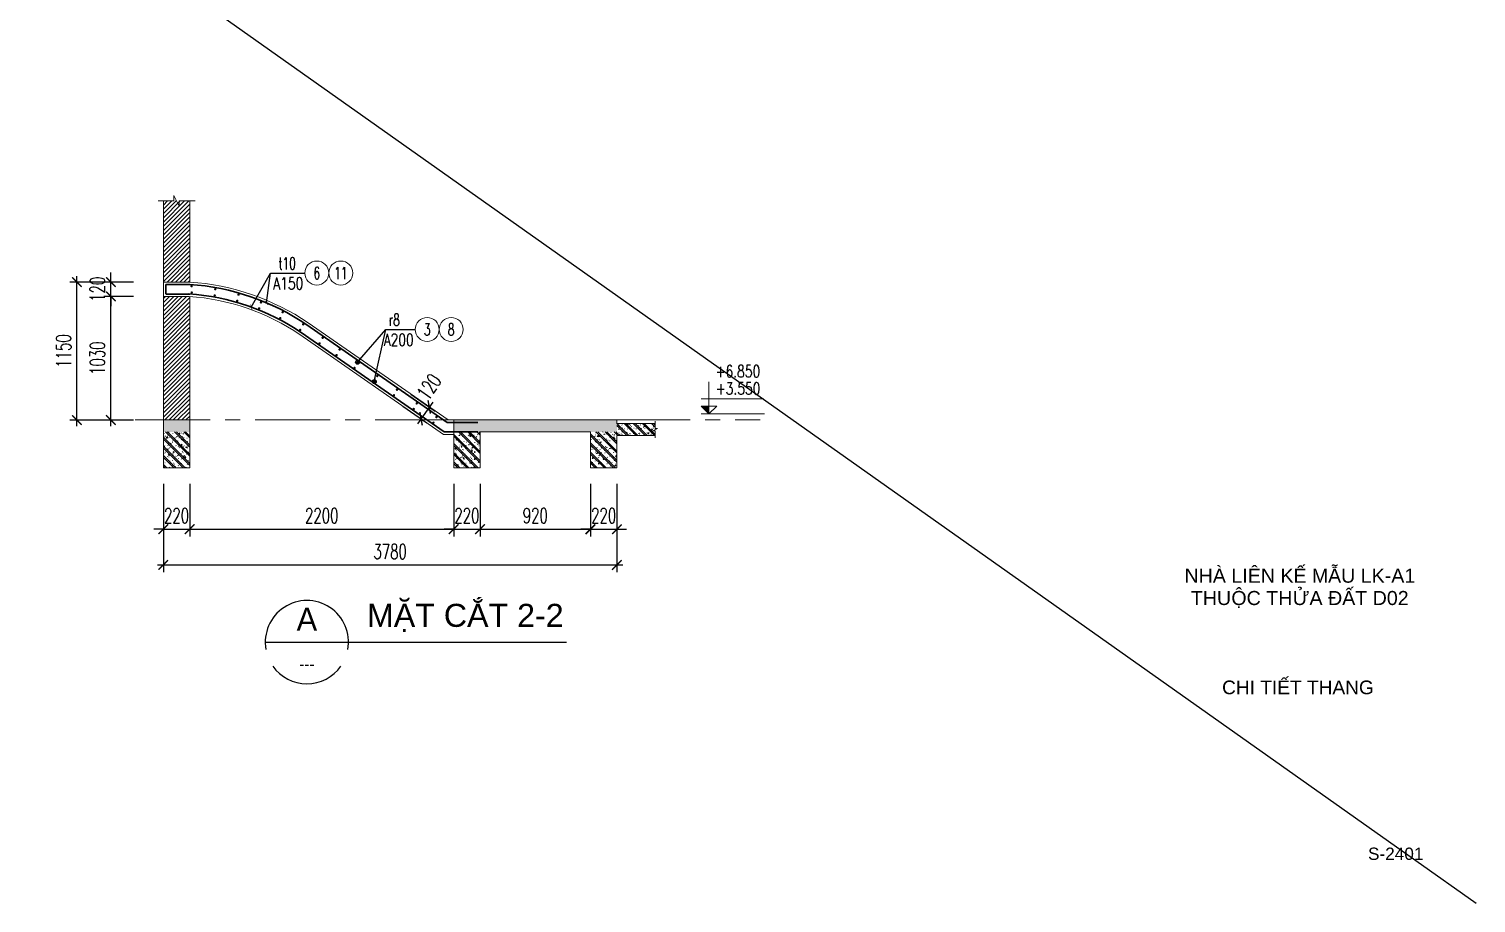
# Model space of a CAD drawing. Header units: millimetres. Extents: x -529861 to -223882, y -171969 to 61504.
# Drawn here: x -463768 to -451706, y -115524 to -108239 of the extents above; entities that cross this region are included whole.
import ezdxf
from ezdxf.enums import TextEntityAlignment as Align

# ---------------------------------------------------------------- set-up
doc = ezdxf.new("R2010")
doc.units = ezdxf.units.MM
doc.header["$LTSCALE"] = 5000
doc.linetypes.add('CENTER', pattern=[2, 1.25, -0.25, 0.25, -0.25])
doc.layers.get('Defpoints').update_dxf_attribs({"color": 143})
for name, color, linetype, lineweight in [('A-CLNG-FNSH-1', 250, 'Continuous', 5), ('A-FLOR-PATT-1', 8, 'Continuous', 5), ('A-WALL-PATT-1', 8, 'Continuous', 5), ('G-ANNO-TTLB', 7, 'Continuous', 18), ('kata_grid', 8, 'CENTER', 5), ('kata_text', 7, 'Continuous', 30), ('S- Rien', 3, 'Continuous', 50), ('S-BEAM-1', 7, 'Continuous', 5), ('S-Concrete', 4, 'Continuous', 25), ('S-dims', 8, 'Continuous', 18), ('S-Leader', 8, 'Continuous', 18), ('S-STRS-ANNO', 7, 'Continuous', 5), ('S-STRS-CUT', 1, 'Continuous', 18), ('S-text', 2, 'Continuous', 20), ('S-TEXT35', 3, 'Continuous', 30)]:
    doc.layers.add(name, color=color, linetype=linetype, lineweight=lineweight)
doc.layers.add('KCS_Plotter', color=11, linetype='Continuous', plot=False)
doc.layers.add('KCS_TEXT_BANVE_SO', color=1, linetype='Continuous')
doc.layers.add('KCS_TEXT_BANVE_TEN', color=162, linetype='Continuous')
doc.styles.add('.VnArialH', font='')
doc.styles.add('Arial_13', font='arial.ttf', dxfattribs={"height": 2.5})
doc.styles.add('Arial_14', font='arial.ttf', dxfattribs={"height": 2.5})
doc.styles.add('VNAVANTH', font='')
doc.styles.add('vnavanthb', font='')
doc.styles.add('vnsimpli', font='vnsimli.shx', dxfattribs={"width": 0.65})
doc.styles.get('.VnArialH').set_extended_font_data('.VnArialH')
doc.styles.get('VNAVANTH').set_extended_font_data('.VnAvantH')
doc.styles.get('vnavanthb').set_extended_font_data('.VnAvantH', bold=True)
doc.dimstyles.new('kata_dim_40', dxfattribs={"dimscale": 40, "dimtxt": 2.5, "dimasz": 1.5, "dimexe": 1.5, "dimexo": 2.5, "dimtad": 1, "dimdec": 0, "dimzin": 0, "dimdsep": 46, "dimtxsty": 'vnsimpli', "dimblk": 'kata_block_ArchTick', "dimcen": 0.09, "dimdle": 1.2, "dimclrd": 8, "dimclre": 8, "dimclrt": 3, "dimadec": 0, "dimazin": 0, "dimtfac": 1, "dimtdec": 0, "dimtix": 1, "dimtofl": 0, "dimtmove": 0, "dimatfit": 3, "dimfxl": 3.75, "dimfxlon": 1, "dimtolj": 1, "dimtzin": 0, "dimarcsym": 0})
doc.dimstyles.new('KCS_DIM75', dxfattribs={"dimscale": 75, "dimtxt": 2.5, "dimasz": 1.6, "dimexe": 1.2, "dimexo": 0, "dimgap": 1, "dimtad": 1, "dimdec": 0, "dimzin": 0, "dimdsep": 46, "dimtxsty": 'vnsimpli', "dimblk": 'ARCHTICK', "dimcen": 0, "dimdle": 1, "dimclrd": 256, "dimclre": 256, "dimclrt": 2, "dimadec": 0, "dimazin": 0, "dimtfac": 1, "dimtdec": 0, "dimtix": 1, "dimtmove": 2, "dimatfit": 3, "dimfxl": 1, "dimtolj": 1, "dimtzin": 0, "dimarcsym": 0})
pattern_1 = [(50, (-461147.81, -108347.87), (91.092, -7.9692), [9.525, -104.775]), (355, (-461147.81, -108347.87), (-17.6212, 95.5283), [7.62, -83.82]), (100.451, (-461140.22, -108348.53), (73.4713, 87.5579), [8.095, -89.045]), (46.184, (-461147.81, -108322.47), (135.5398, -21.0213), [14.288, -157.163]), (96.636, (-461136.52, -108324.22), (118.7017, 123.714), [12.143, -133.568]), (351.184, (-461147.81, -108322.47), (118.703, 123.713), [11.43, -125.73]), (21, (-461135.11, -108328.82), (75.8073, -51.1323), [9.525, -104.775]), (226, (-461135.11, -108328.82), (85.3288, -46.4237), [7.62, -83.82]), (71.451, (-461128.79, -108333.08), (106.7084, 40.9602), [8.095, -89.045]), (67.5, (-461147.81, -108347.87), (-19.80149, 37.3855), [3.353, -79.451, 3.353, -81.737, -84.137]), (67.5, (-461147.81, -108347.87), (-19.80149, 37.3855), [-167.894, 3.353, -80.785]), (4.5, (-461147.81, -108347.87), (35.98546, 48.2732), [3.353, -45.161, 3.353, -77.546, -32.068]), (4.5, (-461147.81, -108347.87), (35.98546, 48.2732), [-129.413, 3.353, -28.715]), (327.5, (-461176.132, -108347.87), (67.7955, -2.86403), [3.353, -28.397, 3.353, -95.707, -131.445]), (327.5, (-461176.132, -108347.87), (67.7955, -2.86403), [-130.81, 3.353, -128.092]), (317.5, (-461188.83, -108347.87), (74.0648, 12.71375), [3.353, -37.922, 3.353, -62.433, -93.345]), (317.5, (-461188.83, -108347.87), (74.0648, 12.71375), [-107.061, 3.353, -89.992]), (315, (-461147.81, -108347.87), (38.1661, 38.1661), []), (315, (-461147.81, -108332.31), (38.1661, 38.1661), [])]

# ---------------------------------------------------------------- blocks, each defined once
blk = doc.blocks.new('kata_block_CT')
at = {"layer": 'S-dims', "linetype": 'ByBlock', "ltscale": 1500}
blk.add_hatch(color=256, dxfattribs=at).paths.add_polyline_path([(0, 1.6), (-1.61, 1.6), (0, 0)])
h = blk.add_hatch(dxfattribs=at)
h.set_pattern_fill('ANSI31', color=256, scale=1.406, style=0)
h.paths.add_polyline_path([(0, 1.6), (0, 0), (1.61, 1.6)])
for p, q in [((-1.59, 3.14), (11.47, 3.14)), ((11.56, 0), (-1.64, 0))]:
    blk.add_line(p, q, dxfattribs=at)
for points in [[(0, 6.69), (0, 0)], [(0, 0), (-1.61, 1.6), (0, 1.6)], [(0, 0), (1.61, 1.6), (0, 1.6)]]:
    blk.add_lwpolyline(points, dxfattribs=at)
at = {"layer": 'S-dims', "color": 3, "style": 'vnsimpli', "width": 0.75}
blk.add_attdef('CT', (1.41, 4.07), '', height=2.5, dxfattribs=at)
blk = doc.blocks.new('_ArchTick')
at = {"color": 0, "linetype": 'ByBlock', "const_width": 0.15}
blk.add_lwpolyline([(-0.5, -0.5), (0.5, 0.5)], dxfattribs=at)
blk = doc.blocks.new('*D1363')
at = {"layer": 'Defpoints', "color": 0, "linetype": 'ByBlock', "ltscale": 1500, "transparency": 16777216}
for p in [(-463085, -110468), (-462896, -110468), (-462896, -111498)]:
    blk.add_point(p, dxfattribs=at)
at = {"layer": 'S-dims', "linetype": 'ByBlock', "lineweight": -2, "ltscale": 1500, "transparency": 16777216}
for p, q in [((-462896, -110468), (-463145, -110468)), ((-463085, -111548), (-463085, -110418)), ((-462896, -111498), (-463145, -111498))]:
    blk.add_line(p, q, dxfattribs=at)
at = {"layer": 'S-dims', "linetype": 'ByBlock', "lineweight": -2, "ltscale": 1500, "transparency": 16777216, "xscale": 80, "yscale": 80, "zscale": 80}
for p, rotation in [((-463085, -110468), 90), ((-463085, -111498), 270)]:
    blk.add_blockref('_ArchTick', p, dxfattribs=dict(at, rotation=rotation))
at = {"layer": 'S-dims', "color": 2, "linetype": 'ByBlock', "ltscale": 1500, "transparency": 16777216, "insert": (-463197, -110983), "char_height": 125, "attachment_point": 5, "rotation": 90, "style": 'vnsimpli'}
blk.add_mtext('\\A1;1030', dxfattribs=at)
blk = doc.blocks.new('*D1364')
at = {"layer": 'Defpoints', "color": 0, "linetype": 'ByBlock', "ltscale": 1500, "transparency": 16777216}
for p in [(-463085, -110348), (-462896, -110348), (-462896, -110468)]:
    blk.add_point(p, dxfattribs=at)
at = {"layer": 'S-dims', "linetype": 'ByBlock', "lineweight": -2, "ltscale": 1500, "transparency": 16777216}
for p, q in [((-462896, -110348), (-463145, -110348)), ((-463085, -110348), (-463085, -110268)), ((-463085, -110468), (-463085, -110348)), ((-462896, -110468), (-463145, -110468)), ((-463085, -110468), (-463085, -110548))]:
    blk.add_line(p, q, dxfattribs=at)
at = {"layer": 'S-dims', "linetype": 'ByBlock', "lineweight": -2, "ltscale": 1500, "transparency": 16777216, "xscale": 80, "yscale": 80, "zscale": 80}
for p, rotation in [((-463085, -110348), 270), ((-463085, -110468), 90)]:
    blk.add_blockref('_ArchTick', p, dxfattribs=dict(at, rotation=rotation))
at = {"layer": 'S-dims', "color": 2, "linetype": 'ByBlock', "ltscale": 1500, "transparency": 16777216, "insert": (-463197, -110408), "char_height": 125, "attachment_point": 5, "rotation": 90, "style": 'vnsimpli'}
blk.add_mtext('\\A1;120', dxfattribs=at)
blk = doc.blocks.new('*D1365')
at = {"layer": 'Defpoints', "color": 0, "linetype": 'ByBlock', "ltscale": 1500, "transparency": 16777216}
for p in [(-463368, -110348), (-462896, -110348), (-462896, -111498)]:
    blk.add_point(p, dxfattribs=at)
at = {"layer": 'S-dims', "linetype": 'ByBlock', "lineweight": -2, "ltscale": 1500, "transparency": 16777216}
for p, q in [((-462896, -110348), (-463428, -110348)), ((-463368, -111548), (-463368, -110298)), ((-462896, -111498), (-463428, -111498))]:
    blk.add_line(p, q, dxfattribs=at)
at = {"layer": 'S-dims', "linetype": 'ByBlock', "lineweight": -2, "ltscale": 1500, "transparency": 16777216, "xscale": 80, "yscale": 80, "zscale": 80}
for p, rotation in [((-463368, -110348), 90), ((-463368, -111498), 270)]:
    blk.add_blockref('_ArchTick', p, dxfattribs=dict(at, rotation=rotation))
at = {"layer": 'S-dims', "color": 2, "linetype": 'ByBlock', "ltscale": 1500, "transparency": 16777216, "insert": (-463480, -110923), "char_height": 125, "attachment_point": 5, "rotation": 90, "style": 'vnsimpli'}
blk.add_mtext('\\A1;1150', dxfattribs=at)
blk = doc.blocks.new('*D1366')
at = {"layer": 'Defpoints', "color": 0, "linetype": 'ByBlock', "ltscale": 1500, "transparency": 16777216}
for p in [(-462648, -112029), (-462428, -112029), (-462428, -112408)]:
    blk.add_point(p, dxfattribs=at)
at = {"layer": 'S-dims', "linetype": 'ByBlock', "lineweight": -2, "ltscale": 1500, "transparency": 16777216}
for p, q in [((-462648, -112029), (-462648, -112468)), ((-462428, -112029), (-462428, -112468)), ((-462648, -112408), (-462728, -112408)), ((-462648, -112408), (-462428, -112408)), ((-462428, -112408), (-462348, -112408))]:
    blk.add_line(p, q, dxfattribs=at)
at = {"layer": 'S-dims', "linetype": 'ByBlock', "lineweight": -2, "ltscale": 1500, "transparency": 16777216, "xscale": 80, "yscale": 80, "zscale": 80}
blk.add_blockref('_ArchTick', (-462648, -112408), dxfattribs=at)
at = {"layer": 'S-dims', "linetype": 'ByBlock', "lineweight": -2, "ltscale": 1500, "transparency": 16777216, "xscale": 80, "yscale": 80, "zscale": 80, "rotation": 180}
blk.add_blockref('_ArchTick', (-462428, -112408), dxfattribs=at)
at = {"layer": 'S-dims', "color": 2, "linetype": 'ByBlock', "ltscale": 1500, "transparency": 16777216, "insert": (-462538, -112295), "char_height": 125, "attachment_point": 5, "style": 'vnsimpli'}
blk.add_mtext('\\A1;220', dxfattribs=at)
blk = doc.blocks.new('*D1367')
at = {"layer": 'Defpoints', "color": 0, "linetype": 'ByBlock', "ltscale": 1500, "transparency": 16777216}
for p in [(-462428, -112029), (-460228, -112029), (-460228, -112408)]:
    blk.add_point(p, dxfattribs=at)
at = {"layer": 'S-dims', "linetype": 'ByBlock', "lineweight": -2, "ltscale": 1500, "transparency": 16777216}
for p, q in [((-462428, -112029), (-462428, -112468)), ((-460228, -112029), (-460228, -112468)), ((-462478, -112408), (-460178, -112408))]:
    blk.add_line(p, q, dxfattribs=at)
at = {"layer": 'S-dims', "linetype": 'ByBlock', "lineweight": -2, "ltscale": 1500, "transparency": 16777216, "xscale": 80, "yscale": 80, "zscale": 80, "rotation": 180}
blk.add_blockref('_ArchTick', (-462428, -112408), dxfattribs=at)
at = {"layer": 'S-dims', "linetype": 'ByBlock', "lineweight": -2, "ltscale": 1500, "transparency": 16777216, "xscale": 80, "yscale": 80, "zscale": 80}
blk.add_blockref('_ArchTick', (-460228, -112408), dxfattribs=at)
at = {"layer": 'S-dims', "color": 2, "linetype": 'ByBlock', "ltscale": 1500, "transparency": 16777216, "insert": (-461328, -112295), "char_height": 125, "attachment_point": 5, "style": 'vnsimpli'}
blk.add_mtext('\\A1;2200', dxfattribs=at)
blk = doc.blocks.new('*D1368')
at = {"layer": 'Defpoints', "color": 0, "linetype": 'ByBlock', "ltscale": 1500, "transparency": 16777216}
for p in [(-460228, -112029), (-460008, -112029), (-460008, -112408)]:
    blk.add_point(p, dxfattribs=at)
at = {"layer": 'S-dims', "linetype": 'ByBlock', "lineweight": -2, "ltscale": 1500, "transparency": 16777216}
for p, q in [((-460228, -112029), (-460228, -112468)), ((-460008, -112029), (-460008, -112468)), ((-460228, -112408), (-460308, -112408)), ((-460228, -112408), (-460008, -112408)), ((-460008, -112408), (-459928, -112408))]:
    blk.add_line(p, q, dxfattribs=at)
at = {"layer": 'S-dims', "linetype": 'ByBlock', "lineweight": -2, "ltscale": 1500, "transparency": 16777216, "xscale": 80, "yscale": 80, "zscale": 80}
blk.add_blockref('_ArchTick', (-460228, -112408), dxfattribs=at)
at = {"layer": 'S-dims', "linetype": 'ByBlock', "lineweight": -2, "ltscale": 1500, "transparency": 16777216, "xscale": 80, "yscale": 80, "zscale": 80, "rotation": 180}
blk.add_blockref('_ArchTick', (-460008, -112408), dxfattribs=at)
at = {"layer": 'S-dims', "color": 2, "linetype": 'ByBlock', "ltscale": 1500, "transparency": 16777216, "insert": (-460118, -112295), "char_height": 125, "attachment_point": 5, "style": 'vnsimpli'}
blk.add_mtext('\\A1;220', dxfattribs=at)
blk = doc.blocks.new('*D1369')
at = {"layer": 'Defpoints', "color": 0, "linetype": 'ByBlock', "ltscale": 1500, "transparency": 16777216}
for p in [(-460008, -112029), (-459088, -112029), (-459088, -112408)]:
    blk.add_point(p, dxfattribs=at)
at = {"layer": 'S-dims', "linetype": 'ByBlock', "lineweight": -2, "ltscale": 1500, "transparency": 16777216}
for p, q in [((-460008, -112029), (-460008, -112468)), ((-459088, -112029), (-459088, -112468)), ((-460058, -112408), (-459038, -112408))]:
    blk.add_line(p, q, dxfattribs=at)
at = {"layer": 'S-dims', "linetype": 'ByBlock', "lineweight": -2, "ltscale": 1500, "transparency": 16777216, "xscale": 80, "yscale": 80, "zscale": 80, "rotation": 180}
blk.add_blockref('_ArchTick', (-460008, -112408), dxfattribs=at)
at = {"layer": 'S-dims', "linetype": 'ByBlock', "lineweight": -2, "ltscale": 1500, "transparency": 16777216, "xscale": 80, "yscale": 80, "zscale": 80}
blk.add_blockref('_ArchTick', (-459088, -112408), dxfattribs=at)
at = {"layer": 'S-dims', "color": 2, "linetype": 'ByBlock', "ltscale": 1500, "transparency": 16777216, "insert": (-459548, -112295), "char_height": 125, "attachment_point": 5, "style": 'vnsimpli'}
blk.add_mtext('\\A1;920', dxfattribs=at)
blk = doc.blocks.new('*D1370')
at = {"layer": 'Defpoints', "color": 0, "linetype": 'ByBlock', "ltscale": 1500, "transparency": 16777216}
for p in [(-459088, -112029), (-458868, -112029), (-458868, -112408)]:
    blk.add_point(p, dxfattribs=at)
at = {"layer": 'S-dims', "linetype": 'ByBlock', "lineweight": -2, "ltscale": 1500, "transparency": 16777216}
for p, q in [((-459088, -112029), (-459088, -112468)), ((-458868, -112029), (-458868, -112468)), ((-459088, -112408), (-459168, -112408)), ((-459088, -112408), (-458868, -112408)), ((-458868, -112408), (-458788, -112408))]:
    blk.add_line(p, q, dxfattribs=at)
at = {"layer": 'S-dims', "linetype": 'ByBlock', "lineweight": -2, "ltscale": 1500, "transparency": 16777216, "xscale": 80, "yscale": 80, "zscale": 80}
blk.add_blockref('_ArchTick', (-459088, -112408), dxfattribs=at)
at = {"layer": 'S-dims', "linetype": 'ByBlock', "lineweight": -2, "ltscale": 1500, "transparency": 16777216, "xscale": 80, "yscale": 80, "zscale": 80, "rotation": 180}
blk.add_blockref('_ArchTick', (-458868, -112408), dxfattribs=at)
at = {"layer": 'S-dims', "color": 2, "linetype": 'ByBlock', "ltscale": 1500, "transparency": 16777216, "insert": (-458978, -112295), "char_height": 125, "attachment_point": 5, "style": 'vnsimpli'}
blk.add_mtext('\\A1;220', dxfattribs=at)
blk = doc.blocks.new('*D1371')
at = {"layer": 'Defpoints', "color": 0, "linetype": 'ByBlock', "ltscale": 1500, "transparency": 16777216}
for p in [(-462648, -112029), (-458868, -112029), (-458868, -112706)]:
    blk.add_point(p, dxfattribs=at)
at = {"layer": 'S-dims', "linetype": 'ByBlock', "lineweight": -2, "ltscale": 1500, "transparency": 16777216}
for p, q in [((-462648, -112029), (-462648, -112766)), ((-458868, -112029), (-458868, -112766)), ((-462698, -112706), (-458818, -112706))]:
    blk.add_line(p, q, dxfattribs=at)
at = {"layer": 'S-dims', "linetype": 'ByBlock', "lineweight": -2, "ltscale": 1500, "transparency": 16777216, "xscale": 80, "yscale": 80, "zscale": 80, "rotation": 180}
blk.add_blockref('_ArchTick', (-462648, -112706), dxfattribs=at)
at = {"layer": 'S-dims', "linetype": 'ByBlock', "lineweight": -2, "ltscale": 1500, "transparency": 16777216, "xscale": 80, "yscale": 80, "zscale": 80}
blk.add_blockref('_ArchTick', (-458868, -112706), dxfattribs=at)
at = {"layer": 'S-dims', "color": 2, "linetype": 'ByBlock', "ltscale": 1500, "transparency": 16777216, "insert": (-460758, -112594), "char_height": 125, "attachment_point": 5, "style": 'vnsimpli'}
blk.add_mtext('\\A1;3780', dxfattribs=at)
blk = doc.blocks.new('*U1372')
blk.add_line((1, 0), (66.37, 0))
for major_axis, start_param, end_param in [((9.04, 0), -0.176637, 3.316767), ((-9.04, 0.01), 0.612827, 2.529211)]:
    blk.add_ellipse((10.04, 0), major_axis=major_axis, ratio=1, start_param=start_param, end_param=end_param)
at = {"layer": 'S-TEXT35', "style": 'VNAVANTH'}
for tag, height, p in [('VIEW-NUMBER', 5, (10.04, 1.5)), ('SHEET_NUMBER', 2.5, (10.04, -5))]:
    blk.add_attdef(tag, text='', height=height, dxfattribs=at).set_placement(p, align=Align.CENTER)
for tag, p in [('VIET_NAME', (21.64, 3.33)), ('ENGLISH_NAME', (21.64, -7.83))]:
    blk.add_attdef(tag, p, '', height=5, dxfattribs=at)
blk = doc.blocks.new('kata_block_ArchTick')
at = {"color": 8}
blk.add_line((1, 0), (-1, 0), dxfattribs=at)
at = {"color": 8, "const_width": 0.15}
blk.add_lwpolyline([(-0.5, -0.5), (0.5, 0.5)], dxfattribs=at)
blk = doc.blocks.new('CCT')
at = {"layer": 'S-Leader'}
blk.add_circle((-3.12, 0), 2.5, dxfattribs=at)
at = {"layer": 'S-text', "style": 'vnsimpli', "width": 0.75}
for tag, p in [('DK', (1.08, 1.06)), ('KC', (1.08, -3.72))]:
    blk.add_attdef(tag, p, '', height=2.5, dxfattribs=at)
at = {"layer": 'S-text', "style": 'vnavanthb'}
blk.add_attdef('SH', text='', height=3, dxfattribs=at).set_placement((-2.71, 0), align=Align.MIDDLE)
blk = doc.blocks.new('*D1430')
at = {"layer": 'Defpoints', "color": 0, "linetype": 'ByBlock', "ltscale": 1500, "transparency": 16777216}
for p in [(-460584, -111283), (-460652, -111382), (-460500, -111487)]:
    blk.add_point(p, dxfattribs=at)
at = {"layer": 'S-dims', "linetype": 'ByBlock', "lineweight": -2, "ltscale": 1500, "transparency": 16777216}
for p, q in [((-460584, -111283), (-460382, -111423)), ((-460652, -111382), (-460451, -111522)), ((-460403, -111348), (-460529, -111529))]:
    blk.add_line(p, q, dxfattribs=at)
at = {"layer": 'S-dims', "linetype": 'ByBlock', "lineweight": -2, "ltscale": 1500, "transparency": 16777216, "xscale": 80, "yscale": 80, "zscale": 80}
for p, rotation in [((-460432, -111389), 55.21086769108128), ((-460500, -111487), 235.2108676910813)]:
    blk.add_blockref('_ArchTick', p, dxfattribs=dict(at, rotation=rotation))
at = {"layer": 'S-dims', "color": 2, "linetype": 'ByBlock', "ltscale": 1500, "transparency": 16777216, "insert": (-460433, -111222), "char_height": 125, "attachment_point": 5, "rotation": 55.2109, "style": 'vnsimpli'}
blk.add_mtext('\\A1;120', dxfattribs=at)

msp = doc.modelspace()

# ---------------------------------------------------------------- hatches: boundary and pattern name
at = {"layer": 'A-FLOR-PATT-1'}
h = msp.add_hatch(dxfattribs=at)
h.set_pattern_fill('FP_1', color=256, style=0, pattern_type=2)
h.set_pattern_definition(pattern_1)
h.paths.add_polyline_path([(-462648.04, -111597.87), (-462428.04, -111597.87), (-462428.04, -111497.87), (-462648.04, -111497.87)])
h.paths.add_polyline_path([(-460228.04, -111597.87), (-458868.04, -111597.87), (-458868.04, -111497.87), (-460228.04, -111497.87), (-460228.04, -111563.62)])
h = msp.add_hatch(dxfattribs=at)
h.set_pattern_fill('FP_1', color=256, style=0, pattern_type=2)
h.set_pattern_definition(pattern_1)
h.paths.add_polyline_path([(-458868.04, -111627.87), (-458548.32, -111627.87), (-458548.32, -111527.87), (-458868.04, -111527.87), (-458868.04, -111597.87)])
at = {"layer": 'A-WALL-PATT-1'}
h = msp.add_hatch(dxfattribs=at)
h.set_pattern_fill('FP_2', color=256, style=0, pattern_type=2)
h.set_pattern_definition([(45, (-461147.81, -108347.87), (-17.67767, 17.67767), [])])
h.paths.add_polyline_path([(-462428.04, -111497.87), (-462428.04, -110448.24), (-462431.47, -110467.87), (-462648.04, -110467.87), (-462648.04, -111497.87)])
h.paths.add_polyline_path([(-462428.04, -109671.66), (-462648.04, -109671.66), (-462648.04, -110347.87), (-462528.76, -110347.87), (-462428.04, -110347.87)])
at = {"layer": 'S-BEAM-1'}
h = msp.add_hatch(dxfattribs=at)
h.set_pattern_fill('FP_1', color=256, style=0, pattern_type=2)
h.set_pattern_definition(pattern_1)
h.paths.add_polyline_path([(-462648.04, -111897.87), (-462428.04, -111897.87), (-462428.04, -111597.87), (-462648.04, -111597.87)])
h = msp.add_hatch(dxfattribs=at)
h.set_pattern_fill('FP_1', color=256, style=0, pattern_type=2)
h.set_pattern_definition(pattern_1)
h.paths.add_polyline_path([(-460228.04, -111897.87), (-460008.04, -111897.87), (-460008.04, -111597.87), (-460228.04, -111597.87), (-460228.04, -111652.16)])
h = msp.add_hatch(dxfattribs=at)
h.set_pattern_fill('FP_1', color=256, style=0, pattern_type=2)
h.set_pattern_definition(pattern_1)
h.paths.add_polyline_path([(-459088.04, -111897.87), (-458868.04, -111897.87), (-458868.04, -111597.87), (-459088.04, -111597.87)])

# ---------------------------------------------------------------- linework, layer by layer
at = {"layer": 'A-CLNG-FNSH-1'}
msp.add_line((-460228.04, -112037.87), (-460228.04, -112047.87), dxfattribs=at)
at = {"layer": 'kata_grid', "ltscale": 0.1}
msp.add_line((-462881.83, -111497.84), (-457674.01, -111497.84), dxfattribs=at)
at = {"layer": 'KCS_Plotter', "linetype": 'ByBlock', "ltscale": 1500}
msp.add_line((-472309.84, -100954.16), (-451706.48, -115523.68), dxfattribs=at)
at = {"layer": 'S- Rien', "lineweight": 30}
for p, q in [((-462428.04, -110367.87), (-462628.04, -110367.87)), ((-462628.04, -110367.87), (-462628.04, -110447.87)), ((-462428.04, -110447.87), (-462625.27, -110447.87)), ((-461452.34, -110704.19), (-460281.13, -111517.87)), ((-461497.98, -110769.89), (-460306.19, -111597.87)), ((-460027.45, -111517.87), (-460281.13, -111517.87)), ((-460027.06, -111597.87), (-460306.19, -111597.87))]:
    msp.add_line(p, q, dxfattribs=at)
at = {"layer": 'S- Rien', "lineweight": 30, "ltscale": 800, "const_width": 10}
for points in [[(-462408.12, -110380.01, -1), (-462416.37, -110385.67, -1)], [(-462407.55, -110433.17, -1), (-462415.8, -110438.82, -1)], [(-462215.73, -110458.59, -1), (-462224.5, -110463.38, -1)], [(-462210.94, -110405.64, -1), (-462219.71, -110410.44, -1)], [(-462017.34, -110451.03, -1), (-462026.56, -110454.91, -1)], [(-462027.45, -110503.22, -1), (-462036.66, -110507.1, -1)], [(-461844.63, -110566.6, -1), (-461854.18, -110569.54, -1)], [(-461829.31, -110515.7, -1), (-461838.87, -110518.64, -1)], [(-461648.76, -110599.01, -1), (-461658.56, -110600.96, -1)], [(-461669.13, -110648.11, -1), (-461678.93, -110650.06, -1)], [(-461477.52, -110700.09, -1), (-461487.48, -110701.05, -1)], [(-461502.74, -110746.89, -1), (-461512.7, -110747.85, -1)], [(-461315.26, -110812.04, -1), (-461325.22, -110813, -1)], [(-461340.48, -110858.84, -1), (-461350.44, -110859.8, -1)], [(-461199.07, -110956.28, -1), (-461209.02, -110957.24, -1)], [(-461173.85, -110909.49, -1), (-461183.81, -110910.45, -1)], [(-461049.3, -111063.38, -1), (-461059.26, -111064.34, -1)], [(-461024.08, -111016.59, -1), (-461034.04, -111017.55, -1)], [(-460885.05, -111177.49, -1), (-460895.01, -111178.45, -1)], [(-460859.83, -111130.7, -1), (-460869.79, -111131.66, -1)], [(-460720.8, -111291.61, -1), (-460730.75, -111292.56, -1)], [(-460695.58, -111244.81, -1), (-460705.54, -111245.77, -1)], [(-460556.55, -111405.72, -1), (-460566.5, -111406.68, -1)], [(-460531.33, -111358.92, -1), (-460541.28, -111359.88, -1)], [(-460392.3, -111519.83, -1), (-460402.25, -111520.79, -1)], [(-460367.08, -111473.03, -1), (-460377.03, -111473.99, -1)]]:
    msp.add_lwpolyline(points, format="xyb", close=True, dxfattribs=at)
at = {"layer": 'S- Rien', "lineweight": 30}
for radius in [1900, 1980]:
    msp.add_arc((-462563.05, -112343.31), radius, 55.87067, 86.12933, dxfattribs=at)
at = {"layer": 'S-Concrete', "lineweight": 15}
for p, q in [((-462648.04, -109671.66), (-462648.04, -110347.87)), ((-462428.04, -110078.4), (-462428.04, -109671.66)), ((-462428.04, -110078.4), (-462428.04, -110347.87)), ((-462648.04, -110347.87), (-462648.04, -111497.87)), ((-462428.04, -110347.87), (-462648.04, -110347.87)), ((-462432.16, -110467.87), (-462648.04, -110467.87)), ((-462428.04, -111497.87), (-462428.04, -110467.87)), ((-461440.93, -110687.76), (-460274.86, -111497.87)), ((-461509.39, -110786.31), (-460312.45, -111617.87)), ((-462428.04, -111497.87), (-462648.04, -111497.87)), ((-462648.04, -111497.87), (-462648.04, -111597.87)), ((-462428.04, -111597.87), (-462428.04, -111497.87)), ((-460228.04, -111497.87), (-460274.86, -111497.87)), ((-458978.04, -111497.87), (-460228.04, -111497.87)), ((-460228.04, -111652.16), (-460228.04, -111497.87)), ((-458978.04, -111497.87), (-458868.04, -111497.87)), ((-458868.04, -111527.87), (-458868.04, -111497.87)), ((-458548.32, -111527.87), (-458868.04, -111527.87)), ((-462648.04, -111597.87), (-462648.04, -111897.87)), ((-462428.04, -111897.87), (-462428.04, -111597.87)), ((-460228.04, -111617.87), (-460312.45, -111617.87)), ((-460228.04, -111652.16), (-460228.04, -111897.87)), ((-460008.04, -111597.87), (-459088.04, -111597.87)), ((-460008.04, -111897.87), (-460008.04, -111597.87)), ((-459088.04, -111597.87), (-459088.04, -111897.87)), ((-458868.04, -111627.87), (-458548.32, -111627.87)), ((-458868.04, -111897.87), (-458868.04, -111627.87)), ((-462648.04, -111897.87), (-462428.04, -111897.87)), ((-460228.04, -111897.87), (-460008.04, -111897.87)), ((-460178.04, -111897.87), (-460213.04, -111897.87)), ((-459088.04, -111897.87), (-458868.04, -111897.87))]:
    msp.add_line(p, q, dxfattribs=at)
for radius, end in [(2000, 86.12933), (1880, 86.007661)]:
    msp.add_arc((-462563.05, -112343.31), radius, 55.87067, end, dxfattribs=at)
at = {"layer": 'S-STRS-ANNO', "linetype": 'ByBlock', "ltscale": 1500}
for points in [[(-462692.04, -109671.66), (-462560.04, -109671.66), (-462560.04, -109627.66), (-462516.04, -109715.66), (-462516.04, -109671.66), (-462384.04, -109671.66)], [(-458548.32, -111647.87), (-458548.32, -111587.87), (-458568.32, -111587.87), (-458528.32, -111567.87), (-458548.32, -111567.87), (-458548.32, -111507.87)]]:
    msp.add_lwpolyline(points, dxfattribs=at)
at = {"layer": 'S-STRS-CUT'}
msp.add_line((-462428.04, -110058.4), (-462428.04, -110078.4), dxfattribs=at)

# ---------------------------------------------------------------- block references
ref = msp.add_blockref('*U1372', (-461837.04, -113349.72), dxfattribs=dict(xscale=38.40000000000001, yscale=38.40000000000001, zscale=38.40000000000001))
ref.add_attrib('SHEET_NUMBER', '---', dxfattribs={"layer": 'S-TEXT35', "height": 96, "style": 'VNAVANTH'}).set_placement((-461451.5, -113580.12), align=Align.CENTER)
ref.add_attrib('VIET_NAME', 'MÆT C¾T 2-2', (-460950.76, -113221.9), dxfattribs={"layer": 'S-TEXT35', "height": 192, "style": '.VnArialH'})
ref.add_attrib('VIEW-NUMBER', 'a', dxfattribs={"layer": 'S-TEXT35', "height": 192, "style": 'VNAVANTH'}).set_placement((-461451.5, -113253.72), align=Align.CENTER)
at = {"layer": 'kata_text', "linetype": 'ByBlock', "ltscale": 1500}
ref = msp.add_blockref('kata_block_CT', (-458100.42, -111447.87), dxfattribs=dict(at, xscale=40, yscale=40, zscale=40))
ref.add_attrib('CT', '+3.550', (-458044.03, -111285.14), dxfattribs={"layer": '0', "color": 3, "height": 100, "style": 'vnsimpli', "width": 0.75})
at = {"layer": 'S-Leader'}
ref = msp.add_blockref('CCT', (-461494.07, -110273.18), dxfattribs=dict(at, xscale=40.0000020033367, yscale=40.0000020033367, zscale=40.0000020033367, rotation=180))
ref.add_attrib('SH', '6', dxfattribs={"layer": 'S-text', "height": 100, "style": 'vnsimpli', "width": 0.65}).set_placement((-461369.07, -110273.18), align=Align.MIDDLE)
ref.add_attrib('DK', 't10', (-461688.73, -110242.67), dxfattribs={"layer": 'S-text', "height": 100, "style": 'vnsimpli', "width": 0.65})
ref.add_attrib('KC', 'A150', (-461732.51, -110409.17), dxfattribs={"layer": 'S-text', "height": 100, "style": 'vnsimpli', "width": 0.75})
ref = msp.add_blockref('CCT', (-461294.07, -110273.18), dxfattribs=dict(at, xscale=40.0000020033367, yscale=40.0000020033367, zscale=40.0000020033367, rotation=180))
ref.add_attrib('SH', '11', dxfattribs={"layer": 'S-text', "height": 100, "style": 'vnsimpli', "width": 0.65}).set_placement((-461169.07, -110273.18), align=Align.MIDDLE)
ref = msp.add_blockref('CCT', (-460573.52, -110743.28), dxfattribs=dict(at, xscale=40.0000020033367, yscale=40.0000020033367, zscale=40.0000020033367, rotation=180))
ref.add_attrib('SH', '3', dxfattribs={"layer": 'S-text', "height": 100, "style": 'vnsimpli', "width": 0.65}).set_placement((-460448.52, -110743.28), align=Align.MIDDLE)
ref.add_attrib('DK', 'r8', (-460768.18, -110712.78), dxfattribs={"layer": 'S-text', "height": 100, "style": 'vnsimpli', "width": 0.65})
ref.add_attrib('KC', 'A200', (-460811.97, -110879.27), dxfattribs={"layer": 'S-text', "height": 100, "style": 'vnsimpli', "width": 0.75})
ref = msp.add_blockref('CCT', (-460373.52, -110743.28), dxfattribs=dict(at, xscale=40.0000020033367, yscale=40.0000020033367, zscale=40.0000020033367, rotation=180))
ref.add_attrib('SH', '8', dxfattribs={"layer": 'S-text', "height": 100, "style": 'vnsimpli', "width": 0.65}).set_placement((-460248.52, -110743.28), align=Align.MIDDLE)

# ---------------------------------------------------------------- texts
at = {"color": 3, "style": 'vnsimpli', "width": 0.75}
msp.add_attdef('+6.850', (-458045.73, -111141.73), '%%p0.000', height=100, dxfattribs=at)
at = {"layer": 'G-ANNO-TTLB', "lineweight": 9, "attachment_point": 1}
for s, insert, char_height, width, style in [('NHÀ LIÊN K', (-454136.91, -112736.89), 117.188, 1101.0765, 'Arial_13'), ('\\fArial|b0|i0|c254|p34|;Ế', (-453228.43, -112736.89), 117.1884, 131.5279, 'Arial_14'), (' M', (-453119.91, -112736.89), 117.188, 217.9605, 'Arial_13'), ('\\fArial|b0|i0|c254|p34|;Ẫ', (-452940.08, -112736.89), 117.1884, 131.5279, 'Arial_14'), ('U LK-A1', (-452831.56, -112736.89), 117.188, 747.8301, 'Arial_13'), ('\\fArial|b0|i0|c254|p34|;Ộ', (-453746.24, -112922.93), 117.1884, 154.0755, 'Arial_14'), ('\\fArial|b0|i0|c254|p34|;Ử', (-453234.64, -112922.93), 117.1884, 169.1073, 'Arial_14'), ('\\fArial|b0|i0|c254|p34|;Ấ', (-452822.25, -112922.93), 117.1884, 131.5279, 'Arial_14'), ('THU', (-454084.2, -112922.93), 117.188, 409.6155, 'Arial_13'), ('C TH', (-453619.11, -112922.93), 117.188, 465.9846, 'Arial_13'), ('A ', (-453095.11, -112922.93), 117.188, 187.897, 'Arial_13'), ('Đ', (-452940.08, -112922.93), 117.19, 142.8017, 'Arial_13'), ('T D02', (-452713.73, -112922.93), 117.188, 541.1434, 'Arial_13')]:
    msp.add_mtext(s, dxfattribs=dict(at, insert=insert, char_height=char_height, width=width, style=style))
at = {"layer": 'KCS_TEXT_BANVE_SO', "linetype": 'ByBlock', "style": 'Arial_13'}
msp.add_text('S-2401', height=102.6, dxfattribs=at).set_placement((-452607.28, -115164.24))
at = {"layer": 'KCS_TEXT_BANVE_TEN', "linetype": 'ByBlock', "style": 'Arial_13'}
msp.add_text('CHI TIẾT THANG', height=114, dxfattribs=at).set_placement((-453823.48, -113783.16))

# ---------------------------------------------------------------- dimensions: what is measured, and where the dimension line sits
at = {"layer": 'S-dims', "linetype": 'ByBlock', "ltscale": 1500}
for base, p1, p2, picture, middle in [((-463367.73, -110347.87), (-462896.42, -111497.84), (-462896.42, -110347.87), '*D1365', (-463480.23, -110922.85)), ((-463084.79, -110347.87), (-462896.42, -110467.87), (-462896.42, -110347.87), '*D1364', (-463197.29, -110407.87)), ((-463084.79, -110467.87), (-462896.42, -111497.84), (-462896.42, -110467.87), '*D1363', (-463197.29, -110982.85))]:
    dim = msp.add_linear_dim(base=base, p1=p1, p2=p2, angle=90, dimstyle='KCS_DIM75', override={"dimscale": 50}, dxfattribs=at)
    dim.commit()
    dim.dimension.update_dxf_attribs({"geometry": picture, "text_midpoint": middle})
dim = msp.add_linear_dim(base=(-460500.13, -111487.49), p1=(-460583.73, -111283.29), p2=(-460652.2, -111381.84), angle=235.210868, dimstyle='KCS_DIM75', override={"dimscale": 50}, dxfattribs=at)
dim.commit()
dim.dimension.update_dxf_attribs({"geometry": '*D1430', "text_midpoint": (-460433.43, -111221.8), "dimtype": 161})
for base, p1, p2, picture, middle in [((-462428.04, -112407.88), (-462648.04, -112029.05), (-462428.04, -112029.05), '*D1366', (-462538.04, -112295.38)), ((-458868.04, -112706.41), (-462648.04, -112029.05), (-458868.04, -112029.05), '*D1371', (-460758.04, -112593.91)), ((-460228.04, -112407.88), (-462428.04, -112029.05), (-460228.04, -112029.05), '*D1367', (-461328.04, -112295.38)), ((-460008.04, -112407.88), (-460228.04, -112029.05), (-460008.04, -112029.05), '*D1368', (-460118.04, -112295.38)), ((-459088.04, -112407.88), (-460008.04, -112029.05), (-459088.04, -112029.05), '*D1369', (-459548.04, -112295.38)), ((-458868.04, -112407.88), (-459088.04, -112029.05), (-458868.04, -112029.05), '*D1370', (-458978.04, -112295.38))]:
    dim = msp.add_linear_dim(base=base, p1=p1, p2=p2, dimstyle='KCS_DIM75', override={"dimscale": 50}, dxfattribs=at)
    dim.commit()
    dim.dimension.update_dxf_attribs({"geometry": picture, "text_midpoint": middle})

# ---------------------------------------------------------------- leaders
at = {"layer": 'S-dims'}
for points, override in [([(-461914.75, -110557.33), (-461755.12, -110273.18), (-461469.07, -110273.18)], {"dimasz": 0.8, "dimtad": 0, "dimldrblk": 'ArchTick', "dimfxl": 50, "dimarcsym": 1}), ([(-461788.97, -110520.89), (-461755.12, -110273.18)], {"dimasz": 0.8, "dimtad": 0, "dimldrblk": 'ArchTick', "dimfxl": 50, "dimarcsym": 1}), ([(-461029.06, -111017.07), (-460793.07, -110743.28), (-460548.52, -110743.28)], {"dimasz": 0.8, "dimtad": 0, "dimldrblk": 'Origin2', "dimfxl": 50, "dimarcsym": 1}), ([(-460890.03, -111177.97), (-460793.07, -110743.28)], {"dimasz": 0.8, "dimtad": 0, "dimldrblk": 'Origin2', "dimfxl": 50, "dimarcsym": 1})]:
    msp.add_leader(points, dimstyle='kata_dim_40', override=override, dxfattribs=at)

doc.saveas('drawing.dxf')
